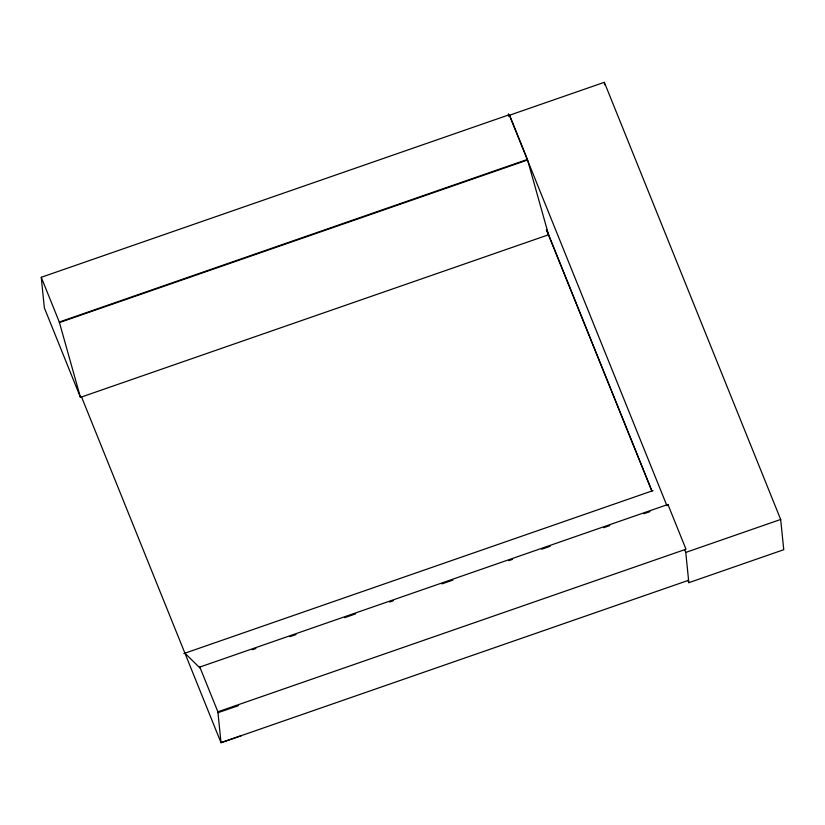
<?xml version="1.0" encoding="UTF-8"?>
<svg xmlns="http://www.w3.org/2000/svg" width="825" height="825" viewBox="0 0 825 825"><rect width="100%" height="100%" fill="white"/><g stroke="black" fill="none" stroke-linecap="round" stroke-linejoin="round"><path stroke-width="1.24" d="M41.25 277.293L509.365 114.706L527.412 159.452L548.563 234.774L80.458 397.361L44.354 307.869L41.25 277.293L59.297 322.039L80.458 397.361L81.562 396.98L221.017 742.686L241.395 735.683M666.93 505.735L509.417 115.273L604.333 82.314L780.677 519.461L783.75 549.708L688.834 582.677L687.875 580.295M59.297 322.039L527.412 159.452M59.359 322.606L527.474 160.019M183.81 653.575L653.029 490.607M184.913 653.194L199.918 667.941L199.825 667.064L667.941 504.467L685.988 549.223L217.882 711.81L221.017 742.686L687.916 580.522M252.213 649.78L255.863 648.512M289.915 636.683L296 634.569M344.644 617.678L355.585 613.872M389.637 602.044L393.288 600.775M441.932 583.883L452.884 580.078M508.829 560.649L512.48 559.381M541.664 549.244L550.172 546.284M603.683 527.701L609.768 525.587M643.82 513.758L649.904 511.655M688.834 582.677L685.761 552.42L780.677 519.461M217.965 712.687L238.353 705.684M546.624 230.01L548.563 234.774M684.822 550.089L685.761 552.42M546.666 230.062L651.925 490.988M546.418 229.639L651.791 490.844M199.825 667.064L217.882 711.81M667.941 504.467L668.033 505.354M604.333 82.314L604.591 84.831M509.365 114.706L509.417 115.273M508.396 113.84L508.643 116.335"/></g></svg>
